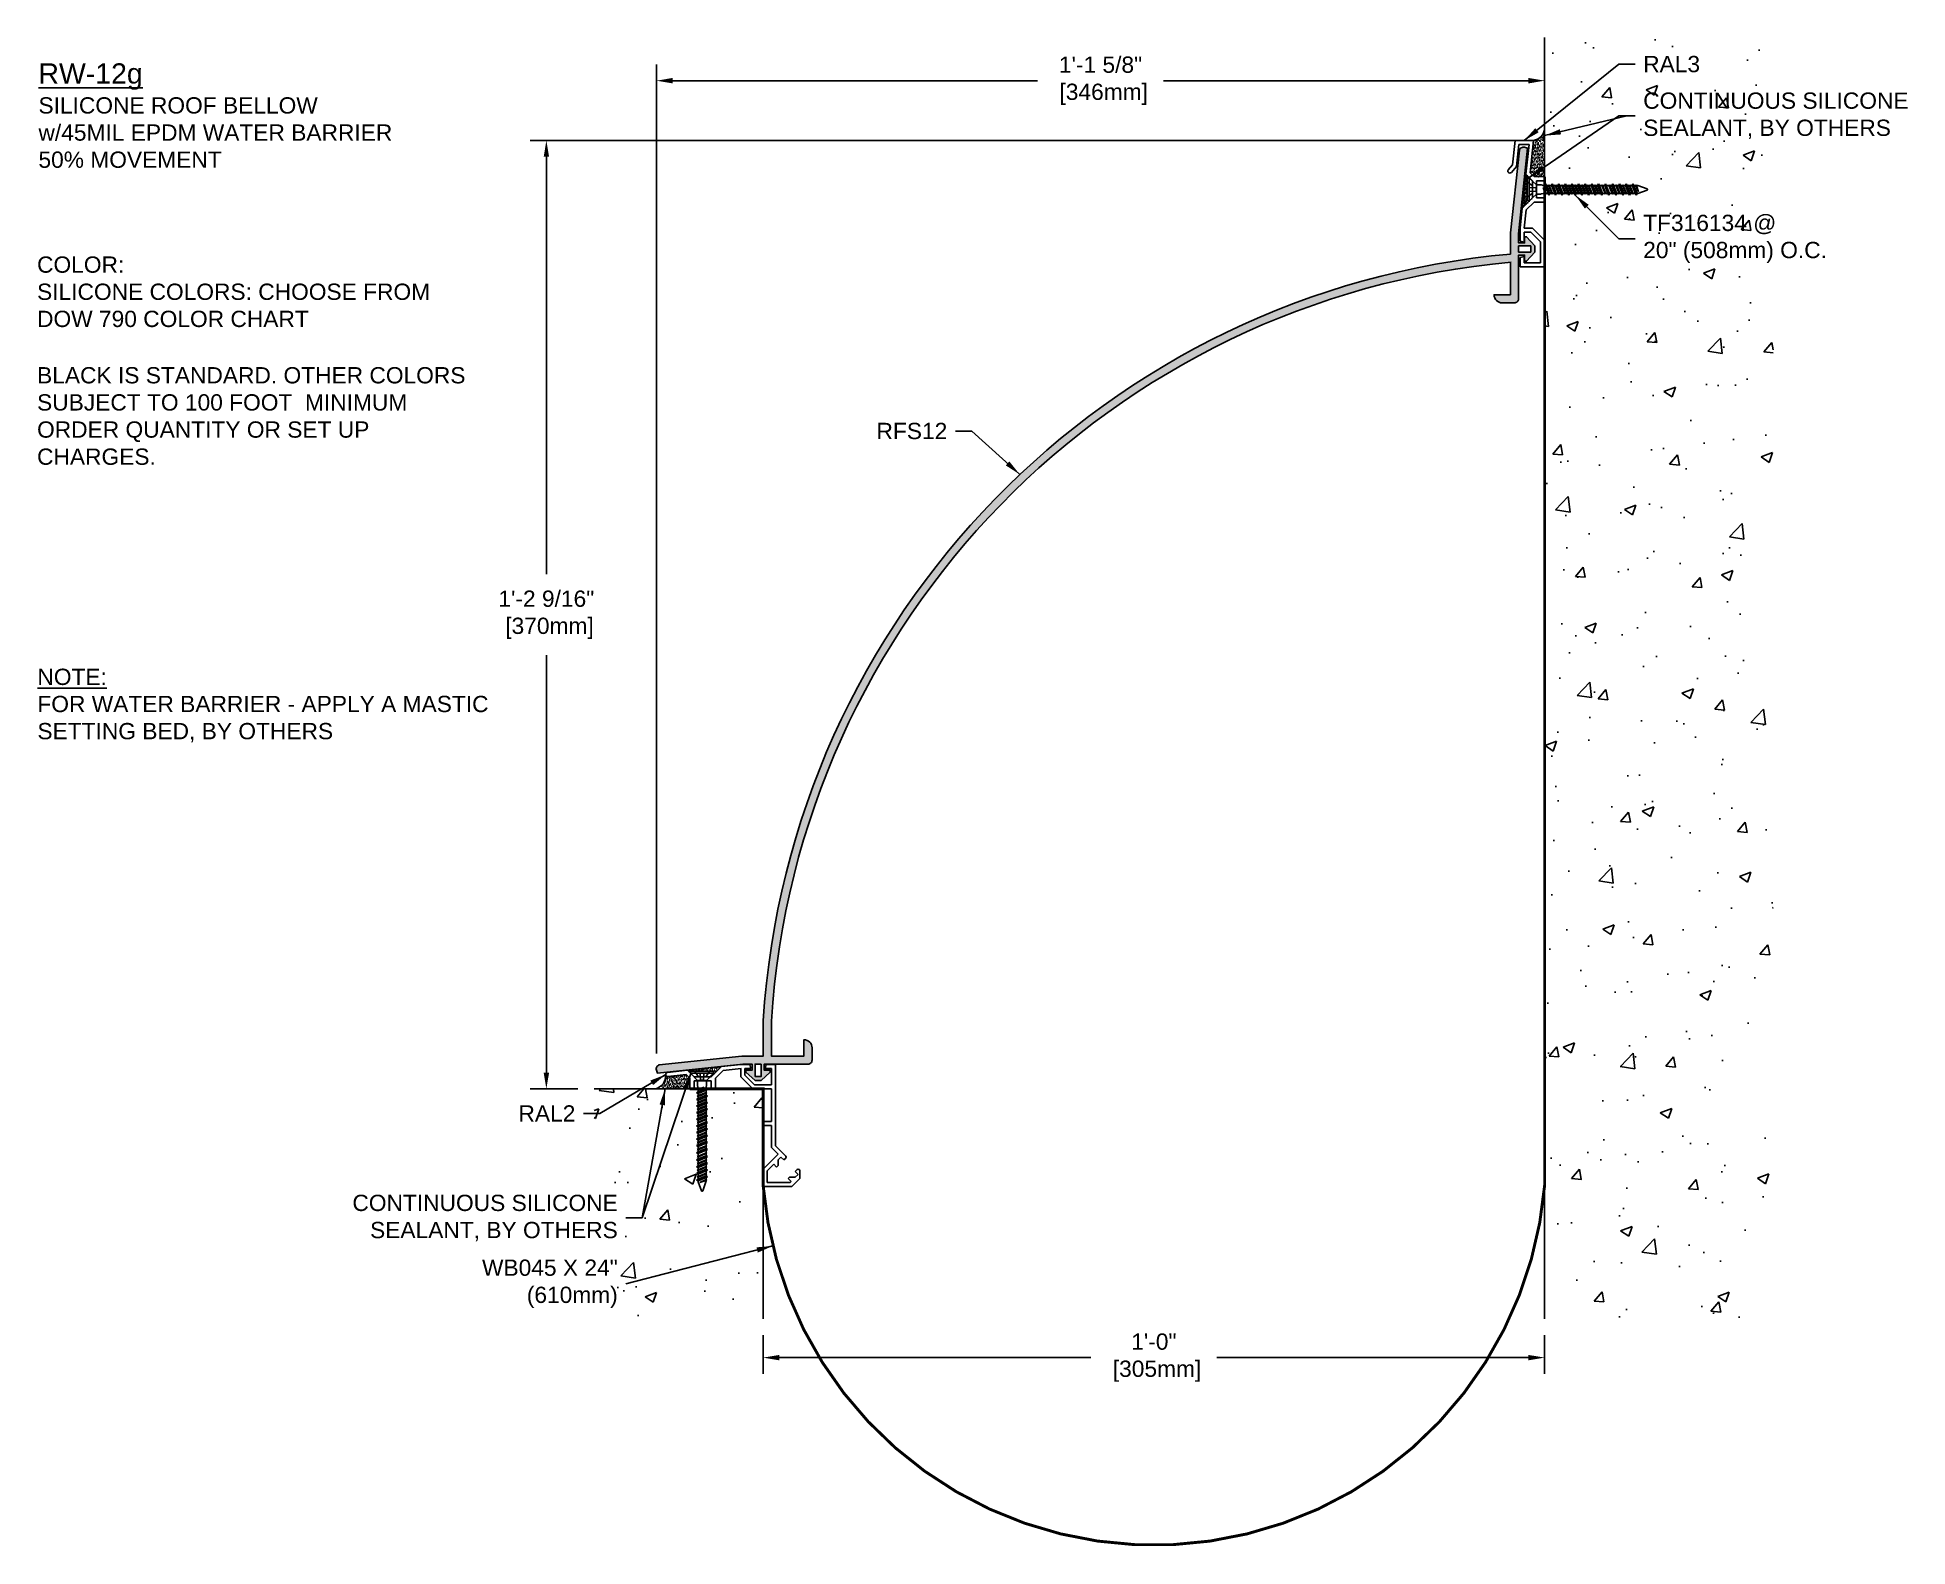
# Model space of a CAD drawing. Header units: inches. Extents: x -1.3 to 27.4, y -2 to 21.1.
import ezdxf

# ---------------------------------------------------------------- set-up
doc = ezdxf.new("R2010")
doc.units = ezdxf.units.IN
doc.header["$MEASUREMENT"] = 0
doc.linetypes.add('DASHED', pattern=[0.75, 0.5, -0.25])
for name, color, linetype in [('Anchors', 4, 'Continuous'), ('Conditions', 1, 'Continuous'), ('Dimensions', 3, 'Continuous'), ('Fillers', 2, 'Continuous'), ('Metals', 7, 'Continuous'), ('TEXT', 2, 'Continuous')]:
    doc.layers.add(name, color=color, linetype=linetype)
doc.styles.add('ARIAL', font='arial.ttf')
doc.dimstyles.new('Arial', dxfattribs={"dimtxt": 0.25, "dimasz": 0.25, "dimexe": 0.25, "dimexo": 0.25, "dimgap": 0.25, "dimtad": 0, "dimtih": 1, "dimtoh": 1, "dimdec": 4, "dimzin": 3, "dimdsep": 46, "dimlunit": 4, "dimtxsty": 'ARIAL', "dimcen": 0.25, "dimadec": 0, "dimazin": 0, "dimtfac": 1, "dimtdec": 4, "dimtofl": 0, "dimtmove": 0, "dimatfit": 3, "dimfxl": 0, "dimfrac": 2, "dimtolj": 1, "dimtzin": 0, "dimarcsym": 0})

# ---------------------------------------------------------------- blocks, each defined once
blk = doc.blocks.new('*D7')
at = {"layer": 'DEFPOINTS', "color": 0}
for p in [(9.858, 1.451), (21.858, 1.451), (21.858, 0.854)]:
    blk.add_point(p, dxfattribs=at)
at = {"layer": 'Dimensions', "color": 0, "lineweight": -2}
for p, q in [((9.858, 1.201), (9.858, 0.604)), ((21.858, 1.201), (21.858, 0.604)), ((10.108, 0.854), (14.891, 0.854)), ((21.608, 0.854), (16.824, 0.854))]:
    blk.add_line(p, q, dxfattribs=at)
at = {"layer": 'Dimensions', "color": 0}
for points in [[(10.108, 0.895), (10.108, 0.812), (9.858, 0.854)], [(21.608, 0.895), (21.608, 0.812), (21.858, 0.854)]]:
    blk.add_solid(points, dxfattribs=at)
at = {"layer": 'Dimensions', "color": 0, "insert": (15.858, 0.854), "char_height": 0.25, "attachment_point": 5, "style": 'ARIAL'}
blk.add_mtext('\\A1;1\'-0"\\P [305mm]', dxfattribs=at)
blk = doc.blocks.new('A$C63CB1885')
for p, q in [((-0.176, 0), (-0.175, 0.018)), ((-0.176, 0), (0.176, 0)), ((-0.176, 0), (-0.07, -0.113)), ((-0.163, 0.029), (0.163, 0.029)), ((0.07, -0.113), (0.176, 0)), ((0.176, 0), (0.175, 0.018)), ((-0.086, -0.302), (0.086, -0.251)), ((-0.074, -0.251), (0.032, -0.215)), ((-0.074, -0.251), (-0.062, -0.245)), ((-0.074, -0.251), (-0.062, -0.257)), ((-0.07, -0.113), (0.07, -0.113)), ((-0.07, -0.113), (-0.07, -0.18)), ((-0.069, -0.189), (-0.063, -0.215)), ((-0.062, -0.245), (0.032, -0.215)), ((0.032, -0.215), (-0.062, -0.257)), ((-0.062, -0.225), (-0.062, -0.245)), ((0.062, -0.238), (-0.062, -0.289)), ((-0.062, -0.257), (-0.062, -0.289)), ((0.062, -0.264), (-0.062, -0.315)), ((0.062, -0.225), (0.062, -0.238)), ((0.086, -0.251), (0.062, -0.238)), ((0.086, -0.251), (0.062, -0.264)), ((0.062, -0.264), (0.062, -0.296)), ((0.069, -0.189), (0.063, -0.215)), ((0.07, -0.113), (0.07, -0.18)), ((-0.086, -0.302), (-0.062, -0.289)), ((-0.086, -0.302), (-0.062, -0.315)), ((-0.086, -0.403), (0.086, -0.353)), ((-0.086, -0.403), (-0.062, -0.391)), ((-0.086, -0.403), (-0.062, -0.416)), ((-0.086, -0.505), (0.086, -0.454)), ((-0.086, -0.505), (-0.062, -0.492)), ((-0.086, -0.505), (-0.062, -0.518)), ((-0.086, -0.607), (0.086, -0.556)), ((-0.074, -0.353), (0.074, -0.302)), ((-0.074, -0.353), (-0.062, -0.346)), ((-0.074, -0.353), (-0.062, -0.359)), ((-0.074, -0.454), (0.074, -0.403)), ((-0.074, -0.454), (-0.062, -0.448)), ((-0.074, -0.454), (-0.062, -0.46)), ((-0.074, -0.556), (0.074, -0.505)), ((-0.074, -0.556), (-0.062, -0.55)), ((-0.074, -0.556), (-0.062, -0.562)), ((-0.062, -0.346), (0.062, -0.296)), ((0.062, -0.308), (-0.062, -0.359)), ((-0.062, -0.315), (-0.062, -0.346)), ((0.062, -0.34), (-0.062, -0.391)), ((-0.062, -0.359), (-0.062, -0.391)), ((0.062, -0.366), (-0.062, -0.416)), ((-0.062, -0.448), (0.062, -0.397)), ((0.062, -0.41), (-0.062, -0.46)), ((-0.062, -0.416), (-0.062, -0.448)), ((0.062, -0.441), (-0.062, -0.492)), ((-0.062, -0.46), (-0.062, -0.492)), ((0.062, -0.467), (-0.062, -0.518)), ((-0.062, -0.55), (0.062, -0.499)), ((0.062, -0.511), (-0.062, -0.562)), ((-0.062, -0.518), (-0.062, -0.55)), ((0.062, -0.543), (-0.062, -0.594)), ((-0.062, -0.562), (-0.062, -0.594)), ((0.062, -0.569), (-0.062, -0.619)), ((0.074, -0.302), (0.062, -0.296)), ((0.074, -0.302), (0.062, -0.308)), ((0.062, -0.308), (0.062, -0.34)), ((0.086, -0.353), (0.062, -0.34)), ((0.086, -0.353), (0.062, -0.366)), ((0.062, -0.366), (0.062, -0.397)), ((0.074, -0.403), (0.062, -0.397)), ((0.074, -0.403), (0.062, -0.41)), ((0.062, -0.41), (0.062, -0.441)), ((0.086, -0.454), (0.062, -0.441)), ((0.086, -0.454), (0.062, -0.467)), ((0.062, -0.467), (0.062, -0.499)), ((0.074, -0.505), (0.062, -0.499)), ((0.074, -0.505), (0.062, -0.511)), ((0.062, -0.511), (0.062, -0.543)), ((0.086, -0.556), (0.062, -0.543)), ((0.086, -0.556), (0.062, -0.569)), ((0.062, -0.569), (0.062, -0.6)), ((-0.086, -0.607), (-0.062, -0.594)), ((-0.086, -0.607), (-0.062, -0.619)), ((-0.086, -0.708), (0.086, -0.657)), ((-0.086, -0.708), (-0.062, -0.695)), ((-0.086, -0.708), (-0.062, -0.721)), ((-0.086, -0.81), (0.086, -0.759)), ((-0.086, -0.81), (-0.062, -0.797)), ((-0.086, -0.81), (-0.062, -0.823)), ((-0.086, -0.911), (0.086, -0.86)), ((-0.074, -0.657), (0.074, -0.607)), ((-0.074, -0.657), (-0.062, -0.651)), ((-0.074, -0.657), (-0.062, -0.664)), ((-0.074, -0.759), (0.074, -0.708)), ((-0.074, -0.759), (-0.062, -0.753)), ((-0.074, -0.759), (-0.062, -0.765)), ((-0.074, -0.86), (0.074, -0.81)), ((-0.074, -0.86), (-0.062, -0.854)), ((-0.074, -0.86), (-0.062, -0.867)), ((-0.062, -0.651), (0.062, -0.6)), ((0.062, -0.613), (-0.062, -0.664)), ((-0.062, -0.619), (-0.062, -0.651)), ((0.062, -0.644), (-0.062, -0.695)), ((-0.062, -0.664), (-0.062, -0.695)), ((0.062, -0.67), (-0.062, -0.721)), ((-0.062, -0.753), (0.062, -0.702)), ((0.062, -0.714), (-0.062, -0.765)), ((-0.062, -0.721), (-0.062, -0.753)), ((0.062, -0.746), (-0.062, -0.797)), ((-0.062, -0.765), (-0.062, -0.797)), ((0.062, -0.772), (-0.062, -0.823)), ((-0.062, -0.854), (0.062, -0.804)), ((0.062, -0.816), (-0.062, -0.867)), ((-0.062, -0.823), (-0.062, -0.854)), ((0.062, -0.848), (-0.062, -0.898)), ((0.074, -0.607), (0.062, -0.6)), ((0.074, -0.607), (0.062, -0.613)), ((0.062, -0.613), (0.062, -0.644)), ((0.086, -0.657), (0.062, -0.644)), ((0.086, -0.657), (0.062, -0.67)), ((0.062, -0.67), (0.062, -0.702)), ((0.074, -0.708), (0.062, -0.702)), ((0.074, -0.708), (0.062, -0.714)), ((0.062, -0.714), (0.062, -0.746)), ((0.086, -0.759), (0.062, -0.746)), ((0.086, -0.759), (0.062, -0.772)), ((0.062, -0.772), (0.062, -0.804)), ((0.074, -0.81), (0.062, -0.804)), ((0.074, -0.81), (0.062, -0.816)), ((0.062, -0.816), (0.062, -0.848)), ((0.086, -0.86), (0.062, -0.848)), ((0.086, -0.86), (0.062, -0.873)), ((-0.086, -0.911), (-0.062, -0.898)), ((-0.086, -0.911), (-0.062, -0.924)), ((-0.086, -1.013), (0.086, -0.962)), ((-0.086, -1.013), (-0.062, -1)), ((-0.086, -1.013), (-0.062, -1.026)), ((-0.086, -1.114), (0.086, -1.064)), ((-0.086, -1.114), (-0.062, -1.101)), ((-0.086, -1.114), (-0.062, -1.127)), ((-0.074, -0.962), (0.074, -0.911)), ((-0.074, -0.962), (-0.062, -0.956)), ((-0.074, -0.962), (-0.062, -0.968)), ((-0.074, -1.064), (0.074, -1.013)), ((-0.074, -1.064), (-0.062, -1.057)), ((-0.074, -1.064), (-0.062, -1.07)), ((-0.074, -1.171), (0.074, -1.121)), ((-0.062, -0.867), (-0.062, -0.898)), ((0.062, -0.873), (-0.062, -0.924)), ((-0.062, -0.956), (0.062, -0.905)), ((0.062, -0.917), (-0.062, -0.968)), ((-0.062, -0.924), (-0.062, -0.956)), ((0.062, -0.949), (-0.062, -1)), ((-0.062, -0.968), (-0.062, -1)), ((0.062, -0.975), (-0.062, -1.026)), ((-0.062, -1.057), (0.062, -1.007)), ((0.062, -1.019), (-0.062, -1.07)), ((-0.062, -1.026), (-0.062, -1.057)), ((0.062, -1.051), (-0.062, -1.101)), ((-0.062, -1.07), (-0.062, -1.101)), ((0.062, -1.077), (-0.062, -1.127)), ((-0.062, -1.165), (0.062, -1.115)), ((0.062, -1.127), (-0.062, -1.178)), ((-0.062, -1.127), (-0.062, -1.165)), ((0.062, -0.873), (0.062, -0.905)), ((0.074, -0.911), (0.062, -0.905)), ((0.074, -0.911), (0.062, -0.917)), ((0.062, -0.917), (0.062, -0.949)), ((0.086, -0.962), (0.062, -0.949)), ((0.086, -0.962), (0.062, -0.975)), ((0.062, -0.975), (0.062, -1.007)), ((0.074, -1.013), (0.062, -1.007)), ((0.074, -1.013), (0.062, -1.019)), ((0.062, -1.019), (0.062, -1.051)), ((0.086, -1.064), (0.062, -1.051)), ((0.086, -1.064), (0.062, -1.077)), ((0.062, -1.077), (0.062, -1.115)), ((0.074, -1.121), (0.062, -1.115)), ((0.074, -1.121), (0.062, -1.127)), ((0.062, -1.127), (0.062, -1.159)), ((-0.086, -1.222), (0.086, -1.171)), ((-0.086, -1.222), (-0.062, -1.209)), ((-0.086, -1.222), (-0.062, -1.235)), ((-0.086, -1.332), (0.086, -1.282)), ((-0.086, -1.332), (-0.062, -1.319)), ((-0.086, -1.332), (-0.062, -1.345)), ((-0.086, -1.438), (0.086, -1.387)), ((-0.086, -1.438), (-0.062, -1.425)), ((-0.074, -1.171), (-0.062, -1.165)), ((-0.074, -1.171), (-0.062, -1.178)), ((-0.074, -1.282), (0.074, -1.231)), ((-0.074, -1.282), (-0.062, -1.275)), ((-0.074, -1.282), (-0.062, -1.288)), ((-0.074, -1.387), (0.074, -1.336)), ((-0.074, -1.387), (-0.062, -1.381)), ((-0.074, -1.387), (-0.062, -1.393)), ((0.062, -1.159), (-0.062, -1.209)), ((-0.062, -1.178), (-0.062, -1.209)), ((0.062, -1.184), (-0.062, -1.235)), ((-0.062, -1.275), (0.062, -1.225)), ((-0.062, -1.235), (-0.062, -1.275)), ((0.062, -1.237), (-0.062, -1.288)), ((0.062, -1.269), (-0.062, -1.319)), ((-0.062, -1.288), (-0.062, -1.319)), ((0.062, -1.295), (-0.062, -1.345)), ((-0.062, -1.381), (0.062, -1.33)), ((0.062, -1.343), (-0.062, -1.393)), ((-0.062, -1.345), (-0.062, -1.381)), ((0.062, -1.374), (-0.062, -1.425)), ((-0.062, -1.393), (-0.062, -1.425)), ((0.062, -1.4), (-0.062, -1.451)), ((-0.062, -1.483), (0.062, -1.433)), ((0.086, -1.171), (0.062, -1.159)), ((0.086, -1.171), (0.062, -1.184)), ((0.062, -1.184), (0.062, -1.225)), ((0.074, -1.231), (0.062, -1.225)), ((0.074, -1.231), (0.062, -1.237)), ((0.062, -1.237), (0.062, -1.269)), ((0.086, -1.282), (0.062, -1.269)), ((0.086, -1.282), (0.062, -1.295)), ((0.062, -1.295), (0.062, -1.33)), ((0.074, -1.336), (0.062, -1.33)), ((0.074, -1.336), (0.062, -1.343)), ((0.062, -1.343), (0.062, -1.374)), ((0.086, -1.387), (0.062, -1.374)), ((0.086, -1.387), (0.062, -1.4)), ((0.062, -1.4), (0.062, -1.433)), ((0.074, -1.439), (0.062, -1.433)), ((-0.086, -1.438), (-0.062, -1.451)), ((-0.086, -1.54), (0.086, -1.489)), ((-0.086, -1.54), (-0.062, -1.527)), ((-0.086, -1.54), (-0.062, -1.553)), ((-0.086, -1.643), (0.086, -1.592)), ((-0.086, -1.643), (-0.062, -1.63)), ((-0.086, -1.643), (-0.062, -1.655)), ((-0.074, -1.489), (0.074, -1.439)), ((-0.074, -1.489), (-0.062, -1.483)), ((-0.074, -1.489), (-0.062, -1.496)), ((-0.074, -1.592), (0.074, -1.541)), ((-0.074, -1.592), (-0.062, -1.586)), ((-0.074, -1.592), (-0.062, -1.598)), ((0.062, -1.445), (-0.062, -1.496)), ((-0.062, -1.451), (-0.062, -1.483)), ((0.062, -1.477), (-0.062, -1.527)), ((-0.062, -1.496), (-0.062, -1.527)), ((0.062, -1.502), (-0.062, -1.553)), ((-0.062, -1.586), (0.062, -1.535)), ((0.062, -1.547), (-0.062, -1.598)), ((-0.062, -1.553), (-0.062, -1.586)), ((0.062, -1.579), (-0.062, -1.63)), ((-0.062, -1.598), (-0.062, -1.63)), ((0.062, -1.605), (-0.062, -1.655)), ((-0.06, -1.668), (-0.01, -1.81)), ((-0.034, -1.679), (0.062, -1.636)), ((-0.034, -1.679), (0.074, -1.643)), ((0.062, -1.649), (-0.034, -1.679)), ((0.06, -1.668), (0.01, -1.81)), ((0.074, -1.439), (0.062, -1.445)), ((0.062, -1.445), (0.062, -1.477)), ((0.086, -1.489), (0.062, -1.477)), ((0.086, -1.489), (0.062, -1.502)), ((0.062, -1.502), (0.062, -1.535)), ((0.074, -1.541), (0.062, -1.535)), ((0.074, -1.541), (0.062, -1.547)), ((0.062, -1.547), (0.062, -1.579)), ((0.086, -1.592), (0.062, -1.579)), ((0.086, -1.592), (0.062, -1.605)), ((0.062, -1.605), (0.062, -1.652)), ((0.074, -1.643), (0.062, -1.636)), ((0.074, -1.643), (0.062, -1.649))]:
    blk.add_line(p, q)
at = {"linetype": 'DASHED', "ltscale": 0.025}
for p, q in [((-0.113, 0.029), (-0.024, -0.106)), ((-0.024, -0.106), (-0.031, 0.028)), ((0.024, -0.106), (0.031, 0.029)), ((0.112, 0.029), (0.024, -0.106)), ((-0.024, -0.106), (0.024, -0.106))]:
    blk.add_line(p, q, dxfattribs=at)
for centre, radius, start, end in [((-0.163, 0.017), 0.0112, 90, 175), ((0.163, 0.017), 0.0112, 5, 90), ((-0.023, -0.18), 0.0465, 180, 191.9357), ((-0.109, -0.225), 0.0465, 0, 11.9357), ((0.109, -0.225), 0.0465, 168.0643, 180), ((0.023, -0.18), 0.0465, 348.0643, 0), ((-0.016, -1.652), 0.0465, 183.9476, 199.3058), ((0.016, -1.652), 0.0465, 340.6942, 0), ((0, -1.806), 0.0106, 204.1001, 335.8999)]:
    blk.add_arc(centre, radius, start, end)
blk = doc.blocks.new('TF316134')
blk.add_blockref('A$C63CB1885', (0, -0.0285))
blk = doc.blocks.new('*D8')
at = {"layer": 'DEFPOINTS', "color": 0}
for p in [(6.53, 19.543), (21.687, 19.543), (7.263, 4.98)]:
    blk.add_point(p, dxfattribs=at)
at = {"layer": 'Dimensions', "color": 0, "lineweight": -2}
for p, q in [((21.437, 19.543), (6.28, 19.543)), ((6.53, 19.293), (6.53, 12.883)), ((6.53, 5.23), (6.53, 11.641)), ((7.013, 4.98), (6.28, 4.98))]:
    blk.add_line(p, q, dxfattribs=at)
at = {"layer": 'Dimensions', "color": 0}
for points in [[(6.489, 19.293), (6.572, 19.293), (6.53, 19.543)], [(6.489, 5.23), (6.572, 5.23), (6.53, 4.98)]]:
    blk.add_solid(points, dxfattribs=at)
at = {"layer": 'Dimensions', "color": 0, "insert": (6.53, 12.262), "char_height": 0.25, "attachment_point": 5, "style": 'ARIAL'}
blk.add_mtext('\\A1;1\'-2 9/16"\\P [370mm]', dxfattribs=at)
blk = doc.blocks.new('*D9')
at = {"layer": 'DEFPOINTS', "color": 0}
for p in [(21.858, 20.462), (21.858, 19.618), (8.221, 5.272)]:
    blk.add_point(p, dxfattribs=at)
at = {"layer": 'Dimensions', "color": 0, "lineweight": -2}
for p, q in [((8.221, 5.522), (8.221, 20.712)), ((21.858, 19.868), (21.858, 20.712)), ((8.471, 20.462), (14.073, 20.462)), ((21.608, 20.462), (16.006, 20.462))]:
    blk.add_line(p, q, dxfattribs=at)
at = {"layer": 'Dimensions', "color": 0}
for points in [[(8.471, 20.504), (8.471, 20.42), (8.221, 20.462)], [(21.608, 20.504), (21.608, 20.42), (21.858, 20.462)]]:
    blk.add_solid(points, dxfattribs=at)
at = {"layer": 'Dimensions', "color": 0, "insert": (15.039, 20.462), "char_height": 0.25, "attachment_point": 5, "style": 'ARIAL'}
blk.add_mtext('\\A1;1\'-1 5/8"\\P [346mm]', dxfattribs=at)
blk = doc.blocks.new('RAL2')
for p, q in [((-1.162, 1.787), (-1.47, 1.753)), ((-1.062, 1.687), (-1.162, 1.787)), ((-0.797, 1.687), (-0.642, 1.843)), ((-0.735, 1.662), (-0.613, 1.784)), ((-0.345, 1.875), (-0.642, 1.843)), ((-0.338, 1.813), (-0.613, 1.784)), ((-0.205, 1.875), (-0.345, 1.875)), ((-0.345, 1.813), (-0.345, 1.687)), ((-0.188, 1.813), (-0.283, 1.813)), ((-0.283, 1.813), (-0.283, 1.713)), ((-0.188, 1.813), (-0.205, 1.875)), ((0.03, 1.813), (0.047, 1.875)), ((0.125, 1.813), (0.03, 1.813)), ((0.187, 1.875), (0.047, 1.875)), ((0.125, 1.813), (0.125, 1.562)), ((0.187, 1.875), (0.187, 0.625)), ((-1.497, 1.72), (-1.497, 1.718)), ((-1.185, 1.722), (-1.464, 1.692)), ((-1.125, 1.662), (-1.185, 1.722)), ((-1.125, 1.5), (-1.125, 1.662)), ((-1.062, 1.5), (-1.125, 1.5)), ((-0.797, 1.687), (-1.062, 1.687)), ((-0.797, 1.625), (-1.062, 1.625)), ((-1.062, 1.5), (-1.062, 1.625)), ((-0.797, 1.5), (-0.797, 1.625)), ((-0.735, 1.5), (-0.797, 1.5)), ((-0.735, 1.5), (-0.735, 1.662)), ((-0.158, 1.5), (-0.345, 1.687)), ((-0.132, 1.562), (-0.283, 1.713)), ((0.125, 1.5), (-0.158, 1.5)), ((0.125, 1.562), (-0.132, 1.562)), ((0.125, 1.5), (0.125, 1)), ((0, 1), (0, 0.938)), ((0.125, 1), (0, 1)), ((0.125, 0.938), (0, 0.938)), ((0.125, 0.938), (0.125, 0.599)), ((0.125, 0.599), (0.228, 0.496)), ((0.187, 0.625), (0.346, 0.466)), ((0.228, 0.496), (0, 0.268)), ((0.163, 0.343), (0.062, 0.242)), ((0.163, 0.343), (0.206, 0.299)), ((0.228, 0.321), (0.206, 0.299)), ((0.272, 0.452), (0.228, 0.408)), ((0.228, 0.408), (0.228, 0.321)), ((0.272, 0.452), (0.316, 0.408)), ((0.346, 0.438), (0.316, 0.408)), ((0, 0.268), (0, 0)), ((0.438, 0), (0, 0)), ((0.062, 0.242), (0.062, 0.062)), ((0.412, 0.062), (0.062, 0.062)), ((0.405, 0.144), (0.383, 0.122)), ((0.383, 0.122), (0.428, 0.077)), ((0.493, 0.143), (0.405, 0.144)), ((0.428, 0.077), (0.412, 0.062)), ((0.563, 0.125), (0.438, 0)), ((0.522, 0.261), (0.493, 0.232)), ((0.493, 0.232), (0.537, 0.187)), ((0.537, 0.187), (0.493, 0.143)), ((0.551, 0.261), (0.563, 0.249)), ((0.563, 0.249), (0.563, 0.125))]:
    blk.add_line(p, q)
for centre, radius, start, end in [((-1.467, 1.723), 0.03, 96.1768, 186.1768), ((-1.467, 1.721), 0.03, 186.1768, 276.1768), ((0.332, 0.452), 0.02, 315, 45), ((0.537, 0.247), 0.02, 45, 135)]:
    blk.add_arc(centre, radius, start, end)
blk = doc.blocks.new('RAL3')
for p, q in [((-0.493, 1.563), (-0.454, 1.938)), ((-0.171, 1.938), (-0.454, 1.938)), ((-0.434, 1.537), (-0.398, 1.876)), ((-0.24, 1.876), (-0.398, 1.876)), ((-0.288, 1.421), (-0.24, 1.876)), ((-0.223, 1.444), (-0.171, 1.938)), ((-0.493, 1.563), (-0.558, 1.489)), ((-0.434, 1.537), (-0.511, 1.449)), ((-0.161, 1.383), (-0.223, 1.444)), ((-0.187, 1.32), (-0.288, 1.421)), ((-0.187, 1.056), (-0.187, 1.32)), ((0, 1.383), (-0.161, 1.383)), ((0, 1.32), (-0.125, 1.32)), ((-0.125, 1.056), (-0.125, 1.32)), ((0, 1.32), (0, 1.383)), ((-0.375, 0.593), (-0.343, 0.9)), ((-0.187, 1.056), (-0.343, 0.9)), ((-0.313, 0.593), (-0.283, 0.871)), ((-0.161, 0.993), (-0.283, 0.871)), ((0, 0.993), (-0.161, 0.993)), ((0, 1.056), (-0.125, 1.056)), ((0, 0.993), (0, 1.056)), ((-0.375, 0.392), (-0.375, 0.593)), ((-0.187, 0.593), (-0.313, 0.593)), ((0, 0.406), (-0.187, 0.593)), ((-0.313, 0.375), (-0.375, 0.392)), ((-0.313, 0.375), (-0.313, 0.531)), ((-0.213, 0.531), (-0.313, 0.531)), ((-0.062, 0.38), (-0.213, 0.531)), ((-0.062, 0.062), (-0.062, 0.38)), ((0, 0), (0, 0.406)), ((-0.313, 0.157), (-0.375, 0.14)), ((-0.375, 0), (-0.375, 0.14)), ((0, 0), (-0.375, 0)), ((-0.313, 0.062), (-0.313, 0.157)), ((-0.062, 0.062), (-0.313, 0.062))]:
    blk.add_line(p, q)
blk.add_arc((-0.534, 1.469), 0.031, 138.8174, 318.8174)
blk = doc.blocks.new('RFS12 at 12RW')
h = blk.add_hatch(color=256)
h.dxf.hatch_style = 1
h.paths.add_polyline_path([(11.907, 14.063), (11.859, 14.079, 0.414214), (11.782, 14.035), (11.644, 12.767), (11.644, 12.439, 0.370293), (0.172, 0.664), (0.172, 0.125), (-0.156, 0.125), (-1.424, -0.013, 0.450136), (-1.466, -0.097), (-1.452, -0.138), (-0.14, 0), (0, 0), (0, -0.094), (-0.094, -0.094), (-0.094, -0.125), (0.047, -0.25), (0.094, -0.25), (0.141, -0.25), (0.281, -0.125), (0.281, -0.094), (0.188, -0.094), (0.188, 0), (0.859, 0, 0.414214), (0.922, 0.062), (0.922, 0.251, 0.416578), (0.797, 0.375), (0.797, 0.125), (0.297, 0.125), (0.297, 0.66, -0.369949), (11.644, 12.313), (11.644, 11.814), (11.394, 11.814, 0.416578), (11.518, 11.689), (11.706, 11.689, 0.414214), (11.769, 11.751), (11.769, 12.423), (11.863, 12.423), (11.863, 12.329), (11.894, 12.329), (12.019, 12.47), (12.019, 12.517), (12.019, 12.564), (11.894, 12.704), (11.863, 12.704), (11.863, 12.611), (11.769, 12.611), (11.769, 12.75)])
h.paths.add_polyline_path([(11.769, 12.564), (11.956, 12.564), (11.956, 12.47), (11.769, 12.47), (11.769, 12.517)], flags=16)
h.paths.add_polyline_path([(0.141, 0), (0.141, -0.188), (0.047, -0.188), (0.047, 0), (0.094, 0)], flags=16)
blk.add_lwpolyline([(11.644, 12.314), (11.644, 11.814), (11.394, 11.814), (11.394, 11.813, 0.414214), (11.518, 11.689), (11.706, 11.689, 0.414214), (11.769, 11.751), (11.769, 12.423), (11.863, 12.423), (11.863, 12.329), (11.894, 12.329), (12.019, 12.47), (12.019, 12.517), (12.019, 12.564), (11.894, 12.704), (11.863, 12.704), (11.863, 12.611), (11.769, 12.611), (11.769, 12.75), (11.907, 14.063), (11.859, 14.079, 0.414214), (11.782, 14.035), (11.644, 12.767), (11.644, 12.439, 0.370293), (0.172, 0.664), (0.172, 0.125), (-0.156, 0.125), (-1.424, -0.013, 0.414214), (-1.468, -0.09), (-1.452, -0.138), (-0.14, 0), (0, 0), (0, -0.094), (-0.094, -0.094), (-0.094, -0.125), (0.047, -0.25), (0.094, -0.25), (0.141, -0.25), (0.281, -0.125), (0.281, -0.094), (0.188, -0.094), (0.188, 0), (0.859, 0, 0.414214), (0.922, 0.062), (0.922, 0.251, 0.414214), (0.798, 0.375), (0.797, 0.375), (0.797, 0.125), (0.297, 0.125), (0.297, 0.66, -0.370203), (11.655, 12.314)], format="xyb")
for points in [[(11.769, 12.47), (11.956, 12.47), (11.956, 12.564), (11.769, 12.564), (11.769, 12.517)], [(0.141, 0), (0.141, -0.188), (0.047, -0.188), (0.047, 0), (0.094, 0)]]:
    blk.add_lwpolyline(points, close=True)

msp = doc.modelspace()

# ---------------------------------------------------------------- hatches: boundary and pattern name
at = {"layer": 'Conditions'}
h = msp.add_hatch(dxfattribs=at)
h.set_pattern_fill('AR-CONC', color=256, scale=0.25)
h.paths.add_polyline_path([(25.36395, 21.12662), (21.85781, 21.12662), (21.85781, 1.4511), (25.36395, 1.4511)])
h.paths.add_polyline_path([(23.26335, 18.70494), (23.25037, 18.72905), (23.21879, 18.72905), (23.21257, 18.7175), (23.20636, 18.72905), (23.17407, 18.72904), (23.16109, 18.70494), (23.14811, 18.72904), (23.11652, 18.72904), (23.11031, 18.7175), (23.1041, 18.72904), (23.0718, 18.72904), (23.05883, 18.70494), (23.04586, 18.72903), (23.01425, 18.72903), (23.00805, 18.7175), (23.00184, 18.72903), (22.96616, 18.72903), (22.9532, 18.70494), (22.94023, 18.72903), (22.90862, 18.72902), (22.90242, 18.7175), (22.89621, 18.72902), (22.85603, 18.72902), (22.84307, 18.70494), (22.83011, 18.72902), (22.79849, 18.72902), (22.79229, 18.7175), (22.78609, 18.72901), (22.74815, 18.72901), (22.73519, 18.70494), (22.72223, 18.72901), (22.69055, 18.72901), (22.69057, 18.72895), (22.68441, 18.7175), (22.67821, 18.72901), (22.64658, 18.729), (22.63363, 18.70494), (22.62067, 18.729), (22.58899, 18.729), (22.58901, 18.72895), (22.58285, 18.7175), (22.57666, 18.729), (22.54501, 18.729), (22.53206, 18.70494), (22.51911, 18.72899), (22.48743, 18.72899), (22.48745, 18.72895), (22.48128, 18.7175), (22.4751, 18.72899), (22.44345, 18.72899), (22.4305, 18.70494), (22.41756, 18.72899), (22.38587, 18.72898), (22.38588, 18.72895), (22.37972, 18.7175), (22.37354, 18.72898), (22.34188, 18.72898), (22.32894, 18.70494), (22.316, 18.72898), (22.28431, 18.72898), (22.28432, 18.72895), (22.27816, 18.7175), (22.27198, 18.72897), (22.24031, 18.72897), (22.22738, 18.70494), (22.21444, 18.72897), (22.18275, 18.72897), (22.18276, 18.72895), (22.1766, 18.7175), (22.17042, 18.72897), (22.13875, 18.72896), (22.12581, 18.70494), (22.11288, 18.72896), (22.08119, 18.72896), (22.0812, 18.72895), (22.07503, 18.7175), (22.06887, 18.72896), (22.03718, 18.72896), (22.02425, 18.70494), (22.01132, 18.72895), (21.97963, 18.72895), (21.97347, 18.7175), (21.96731, 18.72895), (21.93561, 18.72895), (21.92269, 18.70494), (21.90976, 18.72895), (21.87807, 18.72894), (21.87191, 18.7175), (21.86574, 18.72894), (21.90976, 18.72895), (21.85898, 18.85344), (21.87191, 18.87744), (21.88483, 18.85344), (21.91653, 18.85344), (21.92269, 18.86489), (21.92885, 18.85344), (21.96055, 18.85344), (21.97347, 18.87744), (21.9864, 18.85344), (22.01809, 18.85344), (22.02425, 18.86489), (22.03041, 18.85344), (22.06211, 18.85344), (22.07503, 18.87744), (22.08796, 18.85344), (22.11965, 18.85344), (22.12581, 18.86489), (22.13198, 18.85344), (22.16367, 18.85344), (22.1766, 18.87744), (22.18952, 18.85344), (22.22121, 18.85344), (22.22738, 18.86489), (22.23354, 18.85344), (22.26523, 18.85344), (22.27816, 18.87744), (22.29108, 18.85344), (22.32278, 18.85344), (22.32894, 18.86489), (22.3351, 18.85344), (22.3668, 18.85344), (22.37972, 18.87744), (22.39265, 18.85344), (22.42434, 18.85344), (22.4305, 18.86489), (22.43666, 18.85344), (22.46836, 18.85344), (22.48128, 18.87744), (22.49421, 18.85344), (22.5259, 18.85344), (22.53206, 18.86489), (22.53823, 18.85344), (22.56992, 18.85344), (22.58285, 18.87744), (22.59577, 18.85344), (22.62746, 18.85344), (22.63363, 18.86489), (22.63979, 18.85344), (22.67148, 18.85344), (22.68441, 18.87744), (22.69733, 18.85344), (22.73534, 18.85344), (22.74151, 18.86489), (22.74767, 18.85344), (22.77936, 18.85344), (22.79229, 18.87744), (22.80521, 18.85344), (22.84547, 18.85344), (22.85163, 18.86489), (22.8578, 18.85344), (22.88949, 18.85344), (22.90242, 18.87744), (22.91534, 18.85344), (22.9511, 18.85344), (22.95727, 18.86489), (22.96343, 18.85344), (22.99512, 18.85344), (23.00805, 18.87744), (23.02097, 18.85344), (23.05337, 18.85344), (23.05953, 18.86489), (23.06569, 18.85344), (23.09738, 18.85344), (23.11031, 18.87744), (23.12323, 18.85344), (23.15563, 18.85344), (23.16179, 18.86489), (23.16795, 18.85344), (23.19965, 18.85344), (23.21257, 18.87744), (23.2255, 18.85344), (23.25719, 18.85344), (23.26335, 18.86489), (23.26952, 18.85344), (23.28094, 18.85344), (23.42946, 18.80142, -0.70927499), (23.43112, 18.78155), (23.27686, 18.72751), (23.27628, 18.72895)], flags=16)
h.paths.add_polyline_path([(23.21873, 18.72895), (23.16795, 18.85344), (23.15563, 18.85344), (23.20641, 18.72895)], flags=0)
h.paths.add_polyline_path([(23.11647, 18.72895), (23.06569, 18.85344), (23.05337, 18.85344), (23.10415, 18.72895)], flags=0)
h.paths.add_polyline_path([(23.01421, 18.72895), (22.96343, 18.85344), (22.9511, 18.85344), (23.00188, 18.72895)], flags=0)
h.paths.add_polyline_path([(22.90858, 18.72895), (22.8578, 18.85344), (22.84547, 18.85344), (22.89625, 18.72895)], flags=0)
h.paths.add_polyline_path([(22.79845, 18.72895), (22.74767, 18.85344), (22.73534, 18.85344), (22.78612, 18.72895)], flags=0)
h.paths.add_polyline_path([(21.97963, 18.72895), (21.92885, 18.85344), (21.91653, 18.85344), (21.96731, 18.72895)], flags=0)
h.paths.add_polyline_path([(22.37432, 10.62425), (23.89402, 10.62425), (23.89402, 11.95542), (22.37432, 11.95542)], flags=24)
h.paths.add_polyline_path([(23.30354, 20.52084), (24.05252, 20.52084), (24.05252, 20.90723), (23.30354, 20.90723)], flags=24)
h.paths.add_polyline_path([(23.31646, 17.70446), (25.52643, 17.70446), (25.52643, 18.40667), (23.31646, 18.40667)], flags=9)
h.paths.add_polyline_path([(23.31109, 19.58673), (26.46111, 19.58673), (26.46111, 20.28893), (23.31109, 20.28893)], flags=9)
h = msp.add_hatch(dxfattribs=at)
h.set_pattern_fill('AR-SAND', color=256, scale=0.02)
h.paths.add_polyline_path([(21.85781, 19.7251, -0.33829391), (21.68652, 19.54348), (21.63464, 19.04984), (21.6965, 18.98798), (21.85781, 18.98798)])
h = msp.add_hatch(dxfattribs=at)
h.set_pattern_fill('AR-SAND', color=256, scale=0.02)
h.set_pattern_definition([(37.5, (10.729677, 10.524342), (-0.00125987, 0.038536475), [0, -0.0304, 0, -0.034, 0, -0.0325]), (7.5, (10.729677, 10.52434), (0.03539553, 0.05644292), [0, -0.0164, 0, -0.0274, 0, -0.0105]), (327.5, (10.705077, 10.524342), (0.06228284, 0.00011318), [0, -0.01, 0, -0.036, 0, -0.047]), (317.5, (10.70508, 10.52434), (0.06012253, 0.01755351), [0, -0.005, 0, -0.0236, 0, -0.027])])
h.paths.add_polyline_path([(21.59231, 18.95464, -0.38887873), (21.60258, 18.96585), (21.62081, 18.96744), (21.67081, 18.92011), (21.67081, 18.92598), (21.56989, 19.02691), (21.51505, 18.50522), (21.67081, 18.66098), (21.67081, 18.66227), (21.62081, 18.61494), (21.60258, 18.61654, -0.38887873), (21.59231, 18.62774)])
h = msp.add_hatch(dxfattribs=at)
h.set_pattern_fill('AR-SAND', color=256, scale=0.02)
h.set_pattern_definition([(37.5, (4.499636, -0.337036), (-0.00125987, 0.03853648), [0, -0.0304, 0, -0.034, 0, -0.0325]), (7.5, (4.499636, -0.337036), (0.03539553, 0.05644292), [0, -0.0164, 0, -0.0274, 0, -0.0105]), (327.5, (4.475036, -0.337036), (0.06228284, 0.00011318), [0, -0.01, 0, -0.036, 0, -0.047]), (317.5, (4.475036, -0.337036), (0.06012253, 0.0175535), [0, -0.005, 0, -0.0236, 0, -0.027])])
h.paths.add_polyline_path([(8.73456, 5.1423), (8.67465, 5.20222), (8.39606, 5.17207, -0.41421356), (8.36301, 5.19867, -0.35781751), (8.20154, 4.98048), (8.73456, 4.98048)])
h = msp.add_hatch(dxfattribs=at)
h.set_pattern_fill('AR-SAND', color=256, scale=0.02)
h.set_pattern_definition([(37.5, (0.729677, 0.524342), (-0.00125987, 0.03853648), [0, -0.0304, 0, -0.034, 0, -0.0325]), (7.5, (0.729677, 0.52434), (0.03539553, 0.05644292), [0, -0.0164, 0, -0.0274, 0, -0.0105]), (327.5, (0.705077, 0.524342), (0.06228284, 0.00011318), [0, -0.01, 0, -0.036, 0, -0.047]), (317.5, (0.70508, 0.52434), (0.06012253, 0.0175535), [0, -0.005, 0, -0.0236, 0, -0.027])])
h.paths.add_polyline_path([(9.21796, 5.32338), (8.69749, 5.26705), (8.78621, 5.17834), (8.74416, 5.22276), (8.74575, 5.24099, -0.38887873), (8.75696, 5.25126), (9.08386, 5.25126, -0.38887873), (9.09506, 5.24099), (9.09666, 5.22276), (9.04433, 5.16748), (9.06206, 5.16748)])
h = msp.add_hatch(dxfattribs=at)
h.set_pattern_fill('AR-CONC', color=256, scale=0.25)
h.paths.add_polyline_path([(9.85781, 4.98048), (8.99028, 4.98048), (9.00666, 4.97166), (8.98266, 4.95874), (8.98266, 4.92704), (8.9941, 4.92088), (8.98266, 4.91472), (8.98266, 4.88302), (9.00666, 4.8701), (8.98266, 4.85717), (8.98266, 4.82548), (8.9941, 4.81932), (8.98266, 4.81315), (8.98266, 4.78146), (9.00666, 4.76854), (8.98266, 4.75561), (8.98266, 4.72392), (8.9941, 4.71776), (8.98266, 4.71159), (8.98266, 4.6799), (9.00666, 4.66697), (8.98266, 4.65405), (8.98266, 4.62236), (8.9941, 4.61619), (8.98266, 4.61003), (8.98266, 4.57834), (9.00666, 4.56541), (8.98266, 4.55249), (8.98266, 4.52079), (8.9941, 4.51463), (8.98266, 4.50847), (8.98266, 4.47677), (9.00666, 4.46385), (8.98266, 4.45092), (8.98266, 4.41923), (8.9941, 4.41307), (8.98266, 4.4069), (8.98266, 4.37521), (9.00666, 4.36229), (8.98266, 4.34936), (8.98266, 4.31767), (8.9941, 4.31151), (8.98266, 4.30534), (8.98266, 4.27365), (9.00666, 4.26072), (8.98266, 4.2478), (8.98266, 4.21611), (8.9941, 4.20994), (8.98266, 4.20378), (8.98266, 4.17209), (9.00666, 4.15916), (8.98266, 4.14624), (8.98266, 4.10823), (8.9941, 4.10206), (8.98266, 4.0959), (8.98266, 4.06421), (9.00666, 4.05128), (8.98266, 4.03836), (8.98266, 3.9981), (8.9941, 3.99194), (8.98266, 3.98577), (8.98266, 3.95408), (9.00666, 3.94115), (8.98266, 3.92823), (8.98266, 3.89247), (8.9941, 3.8863), (8.98266, 3.88014), (8.98266, 3.84845), (9.00666, 3.83552), (8.98266, 3.8226), (8.98266, 3.7902), (8.9941, 3.78404), (8.98266, 3.77788), (8.98266, 3.74618), (9.00666, 3.73326), (8.98266, 3.72034), (8.98266, 3.68794), (8.9941, 3.68178), (8.98266, 3.67562), (8.98266, 3.64392), (9.00666, 3.631), (8.98266, 3.61807), (8.98266, 3.58638), (8.9941, 3.58022), (8.98266, 3.57405), (8.98266, 3.57054, -0.08443704), (8.98004, 3.55517), (8.93063, 3.41411, -0.70927499), (8.91077, 3.41245), (8.86077, 3.55517, -0.06654669), (8.85828, 3.56723), (8.83416, 3.58022), (8.85827, 3.5932), (8.85826, 3.62478), (8.84671, 3.631), (8.85826, 3.63721), (8.85826, 3.6695), (8.83416, 3.68248), (8.85826, 3.69546), (8.85826, 3.72705), (8.84671, 3.73326), (8.85825, 3.73947), (8.85825, 3.77177), (8.83416, 3.78474), (8.85825, 3.79771), (8.85825, 3.82932), (8.84671, 3.83552), (8.85825, 3.84173), (8.85824, 3.87741), (8.83416, 3.89037), (8.85824, 3.90334), (8.85824, 3.93495), (8.84671, 3.94115), (8.85824, 3.94736), (8.85824, 3.98754), (8.83416, 4.0005), (8.85823, 4.01346), (8.85823, 4.04508), (8.84671, 4.05128), (8.85823, 4.05748), (8.85823, 4.09542), (8.83416, 4.10838), (8.85823, 4.12134), (8.85822, 4.15297), (8.84671, 4.15916), (8.85822, 4.16535), (8.85822, 4.19699), (8.83416, 4.20994), (8.85822, 4.2229), (8.85822, 4.25454), (8.84671, 4.26072), (8.85821, 4.26691), (8.85821, 4.29856), (8.83416, 4.31151), (8.85821, 4.32446), (8.85821, 4.3561), (8.84671, 4.36229), (8.85821, 4.36847), (8.8582, 4.40012), (8.83416, 4.41307), (8.8582, 4.42601), (8.8582, 4.45767), (8.84671, 4.46385), (8.8582, 4.47003), (8.8582, 4.50169), (8.83416, 4.51463), (8.85819, 4.52757), (8.85819, 4.55924), (8.84671, 4.56541), (8.85819, 4.57159), (8.85819, 4.60326), (8.83416, 4.61619), (8.85819, 4.62913), (8.85818, 4.6608), (8.84671, 4.66697), (8.85818, 4.67315), (8.85818, 4.70482), (8.83416, 4.71776), (8.85818, 4.73069), (8.85818, 4.76237), (8.84671, 4.76854), (8.85818, 4.7747), (8.85817, 4.80639), (8.83416, 4.81932), (8.85817, 4.83225), (8.85817, 4.86394), (8.84671, 4.8701), (8.85817, 4.87626), (8.85816, 4.90796), (8.83416, 4.92088), (8.85816, 4.93381), (8.85816, 4.9655), (8.84671, 4.97166), (8.85816, 4.97783), (8.85816, 4.98048), (7.26312, 4.98048), (7.26312, 1.4511), (9.85781, 1.4511)])
h.paths.add_polyline_path([(6.70875, 3.59729), (7.70739, 3.59729), (7.70739, 4.11247), (6.70875, 4.11247)], flags=9)
h.paths.add_polyline_path([(5.49559, 1.55316), (7.70534, 1.55316), (7.70534, 2.48927), (5.49559, 2.48927)], flags=9)
h.paths.add_polyline_path([(3.50769, 2.5487), (7.70773, 2.5487), (7.70773, 3.48498), (3.50769, 3.48498)], flags=9)

# ---------------------------------------------------------------- linework, layer by layer
for p, q in [((21.85781, 1.4511), (21.85781, 21.12662)), ((21.56989, 19.02691), (21.51505, 18.50522)), ((9.21796, 5.32338), (8.69749, 5.26705)), ((9.85781, 4.98048), (7.26312, 4.98048)), ((9.85781, 4.98048), (9.85781, 1.4511))]:
    msp.add_line(p, q, dxfattribs=at)
for centre, radius, start, end in [((21.65331, 19.74639), 0.20561, 279.294785, 354.056245), ((8.14935, 5.18795), 0.21393, 283.755736, 2.872635)]:
    msp.add_arc(centre, radius, start, end, dxfattribs=at)
at = {"layer": 'Fillers', "const_width": 0.045}
msp.add_lwpolyline([(8.73281, 4.98048), (9.85781, 4.98048), (9.85781, 3.4987, 0.92071529), (21.85781, 3.4987), (21.85781, 18.98798)], format="xyb", dxfattribs=at)
at = {"layer": 'Metals'}
msp.add_line((21.79531, 17.66798), (21.79531, 17.91798), dxfattribs=at)

# ---------------------------------------------------------------- block references
at = {"layer": 'Anchors', "rotation": 90}
msp.add_blockref('TF316134', (21.59231, 18.79119), dxfattribs=at)
at = {"layer": 'Anchors'}
msp.add_blockref('TF316134', (8.92041, 5.25126), dxfattribs=at)
at = {"layer": 'Fillers'}
msp.add_blockref('RFS12 at 12RW', (9.68766, 5.36022), dxfattribs=at)
at = {"layer": 'Metals'}
for name, p in [('RAL3', (21.85781, 17.60548)), ('RAL2', (9.85956, 3.48048))]:
    msp.add_blockref(name, p, dxfattribs=at)

# ---------------------------------------------------------------- texts
at = {"layer": 'TEXT', "attachment_point": 1, "style": 'ARIAL'}
for s, insert, char_height, width in [('{\\H0.93985x;\\LRW-12g\\P\\H0.8x;\\lSILICONE ROOF BELLOW\\Pw/45MIL EPDM WATER BARRIER\\P50% MOVEMENT}', (-1.26825, 20.72844), 0.3325, 10.1986292), ('COLOR:{\\L                             \\~\\P}SILICONE COLORS: CHOOSE FROM DOW 790 COLOR CHART', (-1.28977, 17.76279), 0.25, 6.1918097), ('BLACK IS STANDARD. OTHER COLORS SUBJECT TO 100 FOOT  MINIMUM ORDER QUANTITY OR SET UP CHARGES.', (-1.28977, 16.06364), 0.25, 6.6738534), ('{\\LNOTE:}\\PFOR WATER BARRIER - APPLY A MASTIC SETTING BED, BY OTHERS', (-1.28456, 11.43264), 0.25, 7.0111691)]:
    msp.add_mtext(s, dxfattribs=dict(at, insert=insert, char_height=char_height, width=width))
at = {"layer": 'TEXT', "char_height": 0.25, "style": 'ARIAL'}
for s, insert, attachment_point in [('RAL3', (23.37101, 20.7157), 4), ('CONTINUOUS SILICONE\\PSEALANT, BY OTHERS', (23.37101, 19.92389), 4), ('TF316134 @ \\P20" (508mm) O.C.', (23.37101, 18.03267), 4), ('RFS12', (12.68587, 15.08129), 6), ('RAL2', (6.97519, 4.6033), 6), ('CONTINUOUS SILICONE\\PSEALANT, BY OTHERS', (7.62647, 2.99825), 6), ('WB045 X 24"\\P(610mm)', (7.62647, 1.9889), 6)]:
    msp.add_mtext(s, dxfattribs=dict(at, insert=insert, attachment_point=attachment_point))

# ---------------------------------------------------------------- dimensions: what is measured, and where the dimension line sits
at = {"layer": 'Dimensions'}
for base, p1, p2, picture, middle in [((21.85781, 20.46192), (8.22075, 5.27194), (21.85781, 19.61806), '*D9', (15.03928, 20.46192)), ((21.85781, 0.85372), (9.85781, 1.4511), (21.85781, 1.4511), '*D7', (15.85781, 0.85372))]:
    dim = msp.add_linear_dim(base=base, p1=p1, p2=p2, dimstyle='Arial', override={"dimpost": '\\X'}, dxfattribs=at)
    dim.commit()
    dim.dimension.update_dxf_attribs({"geometry": picture, "text_midpoint": middle, "dimtype": 160})
dim = msp.add_linear_dim(base=(6.53028, 19.54348), p1=(7.26312, 4.98048), p2=(21.68652, 19.54348), angle=90, dimstyle='Arial', override={"dimpost": '\\X'}, dxfattribs=at)
dim.commit()
dim.dimension.update_dxf_attribs({"geometry": '*D8', "text_midpoint": (6.53028, 12.26198), "dimtype": 160})

# ---------------------------------------------------------------- leaders
at = {"layer": 'TEXT', "annotation_type": 0, "has_hookline": 1}
for points, hookline_direction, text_width in [([(21.54525, 19.54348), (22.99601, 20.7157), (23.24601, 20.7157)], 0, 0.83032), ([(22.32894, 18.70494), (22.99601, 18.03267), (23.24601, 18.03267)], 0, 2.78104), ([(13.79686, 14.41764), (13.06087, 15.08129), (12.81087, 15.08129)], 1, 1.0411), ([(10.00859, 2.56913), (7.75147, 1.9889)], 1, 2.06412)]:
    msp.add_leader(points, dimstyle='Arial', override={"dimgap": 0.125, "dimtad": 0}, dxfattribs=dict(at, hookline_direction=hookline_direction, text_width=text_width))
at = {"layer": 'TEXT'}
for points in [[(21.62035, 18.97644), (22.99601, 19.92389), (23.24601, 19.92389)], [(21.85781, 19.61806), (23.12101, 19.92389)], [(8.36279, 5.20065), (7.35019, 4.6033), (7.10019, 4.6033)], [(8.74728, 5.21727), (8.00147, 2.99825), (7.75147, 2.99825)], [(8.35279, 4.98048), (8.00147, 2.99825), (7.75147, 2.99825)]]:
    msp.add_leader(points, dimstyle='Arial', override={"dimgap": 0.125, "dimtad": 0}, dxfattribs=at)

doc.saveas('drawing.dxf')
